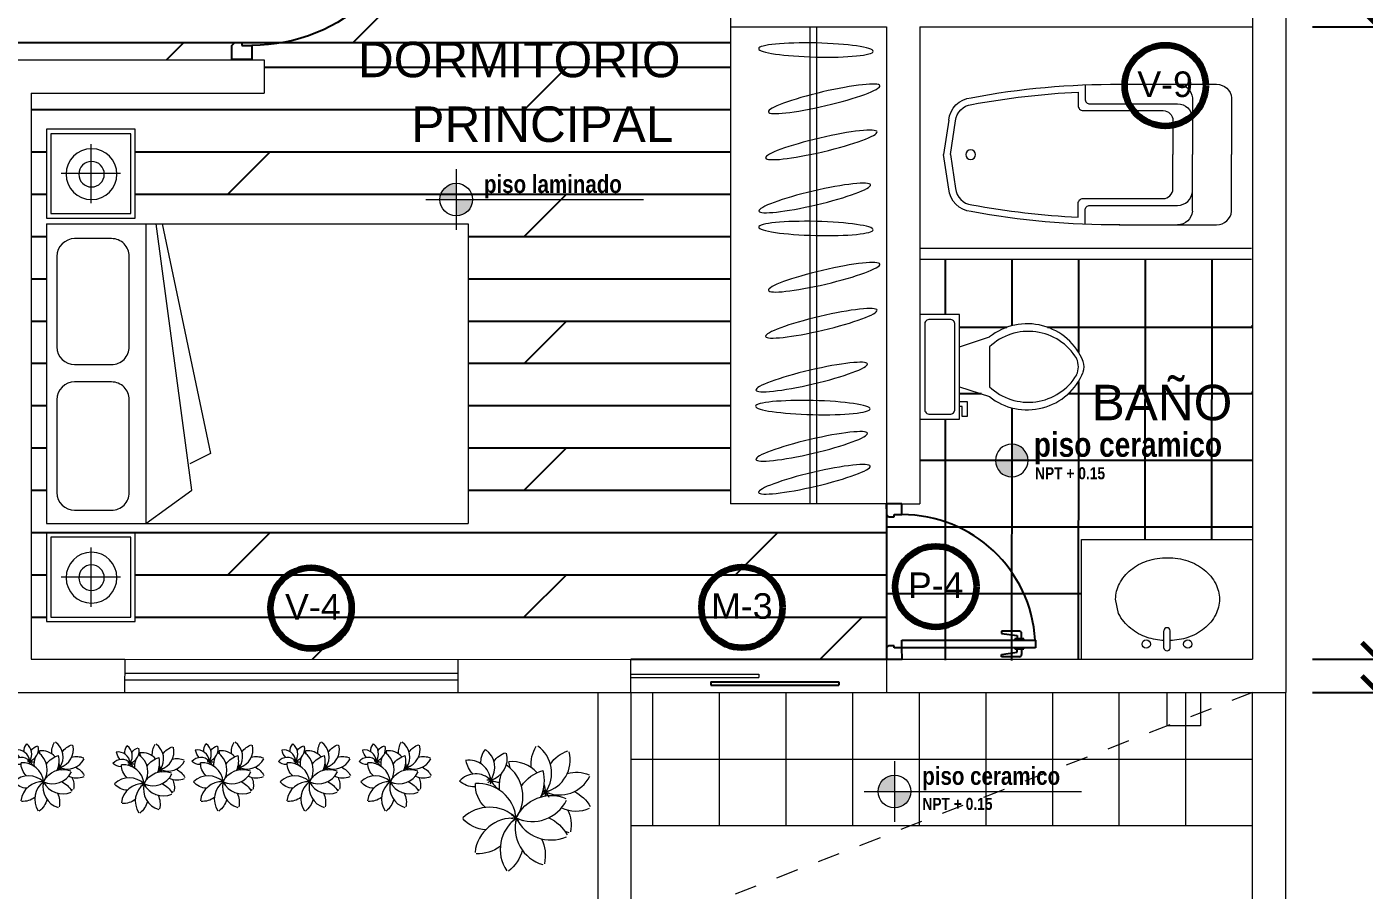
# Model space of a CAD drawing. Header units: millimetres. Extents: x 2204.1 to 2242.3, y 1175.1 to 1221.8.
# Drawn here: x 2229.17 to 2235.2, y 1205.75 to 1209.64 of the extents above; entities that cross this region are included whole.
import ezdxf
from ezdxf.enums import TextEntityAlignment as Align

# ---------------------------------------------------------------- set-up
doc = ezdxf.new("R2010")
doc.units = ezdxf.units.MM
doc.linetypes.add('HIDDEN2', pattern=[0.1875, 0.125, -0.0625])
for name, color, linetype, lineweight in [('01', 1, 'Continuous', 5), ('CLOSETS', 253, 'Continuous', 18), ('DETALLE SANITARIOS', 128, 'Continuous', 13), ('DISTANCIA', 7, 'Continuous', 0), ('mobiliario', 2, 'Continuous', 18), ('MURO ALTO', 6, 'Continuous', 18), ('MURO BAJO', 3, 'Continuous', 18), ('puertas', 2, 'Continuous', 13), ('SANITARIOS', 122, 'Continuous', 18), ('TEXTO', 4, 'Continuous', 5), ('TEXTO DESAGUE', 231, 'Continuous', 20), ('VIDRIOS', 124, 'Continuous', 18)]:
    doc.layers.add(name, color=color, linetype=linetype, lineweight=lineweight)
for name, color, linetype in [('DETALLES PUERTAS', 8, 'Continuous'), ('muros', 1, 'Continuous'), ('Textura LINEAS', 253, 'HIDDEN2')]:
    doc.layers.add(name, color=color, linetype=linetype)
doc.styles.add('ROMAND', font='arial.ttf')
doc.styles.get("Standard").update_dxf_attribs({"font": 'arial.ttf'})
doc.styles.add('technicbold', font='techb___.ttf', dxfattribs={"height": 0.17})
doc.dimstyles.new('ARVIM', dxfattribs={"dimscale": 0.12, "dimtxt": 1, "dimasz": 1.25, "dimexe": 0.8, "dimexo": 1, "dimtad": 2, "dimtih": 1, "dimtoh": 1, "dimzin": 4, "dimdsep": 46, "dimtxsty": 'ROMAND', "dimblk": 'ARCHTICK', "dimcen": 0, "dimdle": 1, "dimclrd": 1, "dimclre": 1, "dimclrt": 251, "dimadec": 0, "dimazin": 0, "dimtfac": 1, "dimtix": 1, "dimtmove": 0, "dimatfit": 3, "dimldrblk": 'ARCHTICK', "dimfxl": 1, "dimarcsym": 0})

# ---------------------------------------------------------------- blocks, each defined once
blk = doc.blocks.new('_ARCHTICK')
at = {"color": 0, "linetype": 'ByBlock', "const_width": 0.15}
blk.add_lwpolyline([(-0.5, -0.5), (0.5, 0.5)], dxfattribs=at)
blk = doc.blocks.new('*D68')
at = {"layer": 'DEFPOINTS', "color": 0, "transparency": 16777216}
for p in [(2234.8441, 1215.8878), (2234.6943, 1202.8192), (2234.8441, 1202.8192)]:
    blk.add_point(p, dxfattribs=at)
at = {"layer": 'muros', "color": 1, "lineweight": -2, "transparency": 16777216}
for p, q in [((2234.6943, 1215.8758), (2234.6943, 1215.9838)), ((2234.8441, 1215.8758), (2234.8441, 1215.9838)), ((2234.6943, 1215.8878), (2234.5443, 1215.8878)), ((2234.6943, 1215.8878), (2234.8441, 1215.8878)), ((2234.8441, 1215.8878), (2234.9941, 1215.8878))]:
    blk.add_line(p, q, dxfattribs=at)
at = {"layer": 'muros', "color": 1, "lineweight": -2, "transparency": 16777216, "xscale": 0.15, "yscale": 0.15, "zscale": 0.15}
blk.add_blockref('_ARCHTICK', (2234.6943, 1215.8878), dxfattribs=at)
at = {"layer": 'muros', "color": 1, "lineweight": -2, "transparency": 16777216, "xscale": 0.15, "yscale": 0.15, "zscale": 0.15, "rotation": 180}
blk.add_blockref('_ARCHTICK', (2234.8441, 1215.8878), dxfattribs=at)
at = {"layer": 'muros', "color": 251, "lineweight": 200, "transparency": 16777216, "insert": (2234.7692, 1216.0241), "char_height": 0.12, "attachment_point": 5, "style": 'ROMAND'}
blk.add_mtext('.15', dxfattribs=at)
blk = doc.blocks.new('Nivel')
at = {"layer": '01', "ltscale": 0.8}
h = blk.add_hatch(color=256, dxfattribs=at)
h.paths.add_polyline_path([(0, 0), (0, 0.14, 0.414214), (-0.14, 0)])
h.paths.add_polyline_path([(0, 0), (0, -0.14, 0.414214), (0.14, 0)])
for p, q in [((0, 0.26), (0, -0.26)), ((-0.26, 0), (1.606, 0)), ((0, 0), (0, 0)), ((0, 0), (0, 0))]:
    blk.add_line(p, q, dxfattribs=at)
blk.add_circle((0, 0), 0.14, dxfattribs=at)
blk = doc.blocks.new('Arb-ch-p')
for points in [[(0.1093, 0.201, -0.183994), (0.1252, 0.2694, 0.04513)], [(0.149, 0.1343, 0.438597), (0.1252, 0.2694)], [(0.149, 0.1343, 0.434864), (0.2185, 0.2563)], [(0.165, 0.2162, -0.167274), (0.2177, 0.2531, 0.04513)], [(-0.0693, 0.1251, -0.21109), (-0.0349, 0.2326)], [(0, 0, 0.403598), (-0.0327, 0.2329, -0.04513)], [(0, 0, 0.403598), (0.1247, 0.1994, -0.04513)], [(0.0273, 0.1404, -0.226321), (0.1247, 0.1994)], [(0.149, 0.1343, 0.403598), (0.2796, 0.1766, -0.04513)], [(0.2139, 0.1868, -0.226321), (0.2796, 0.1766)], [(-0.1335, 0.0513, -0.167274), (-0.1801, 0.1512, 0.04513)], [(0, 0, 0.403598), (-0.1747, 0.1574, -0.04513)], [(0.149, 0.1343, 0.146284), (0.1131, 0.0905, -0.04513)], [(0.149, 0.1343, -0.043359), (0.1319, 0.1346, 0.04513)], [(0.149, 0.1343, -0.043359), (0.1357, 0.1235, 0.04513)], [(0.149, 0.1343, -0.043359), (0.1361, 0.1455, 0.04513)], [(0.149, 0.1343, 0.100856), (0.146, 0.0949, -0.04513)], [(0.149, 0.1343, -0.043359), (0.1458, 0.1175, 0.04513)], [(0.149, 0.1343, -0.043359), (0.1464, 0.1512, 0.04513)], [(0.149, 0.1343, -0.043359), (0.1579, 0.1489, 0.04513)], [(0.149, 0.1343, -0.043359), (0.1652, 0.1398, 0.04513)], [(0.149, 0.1343, 0.403598), (0.2763, 0.0828, -0.04513)], [(0.149, 0.1343, -0.043359), (0.1573, 0.1193, 0.04513)], [(0.149, 0.1343, -0.043359), (0.165, 0.1281, 0.04513)], [(0.2325, 0.1328, -0.167274), (0.278, 0.0873, 0.04513)], [(0, 0, 0.414018), (0.2246, 0.0765)], [(0.1111, 0.09, -0.110777), (0.1853, 0.0918, 0.04513)], [(0.2106, -0.0622, 0.233737), (0.2403, 0.0683)], [(0.2154, 0.0587, -0.01296), (0.2403, 0.0683)], [(-0.1352, -0.0465, -0.167274), (-0.2352, 0, 0.04513)], [(0, 0, 0.403598), (-0.235, 0.0083, -0.04513)], [(0, 0, 0.403598), (-0.1853, -0.1447, -0.04513)], [(0, 0, -0.043359), (-0.0293, 0.0005, 0.04513)], [(0, 0, -0.043359), (-0.0228, -0.0185, 0.04513)], [(0, 0, -0.043359), (-0.0221, 0.0192, 0.04513)], [(0, 0, 0.403598), (0.1103, -0.2077, -0.04513)], [(0, 0, -0.043359), (-0.0056, -0.0288, 0.04513)], [(0, 0, -0.043359), (-0.0046, 0.029, 0.04513)], [(0, 0, -0.043359), (0.0151, 0.0251, 0.04513)], [(0, 0, -0.043359), (0.0277, 0.0095, 0.04513)], [(0, 0, -0.043359), (0.0274, -0.0105, 0.04513)], [(0, 0, 0.403598), (-0.049, -0.23, -0.04513)], [(0, 0, -0.403598), (0.1176, -0.2036, 0.04513)], [(0.1323, -0.1118, 0.403598), (0.3273, -0.0485, -0.04513)], [(0.143, -0.0025, -0.172591), (0.2249, -0.087)], [(0.2292, -0.0334, -0.167274), (0.325, -0.0417, 0.04513)], [(-0.0723, -0.1123, -0.001273), (-0.0728, -0.1118, 0.04513)], [(-0.0703, -0.1025, 0.005323), (-0.0727, -0.1046, -0.04513)], [(0.1079, -0.0938, 0.163977), (0.2249, -0.087)], [(0.1323, -0.1118, -0.043359), (0.1124, -0.1279, 0.04513)], [(0.1323, -0.1118, -0.043359), (0.113, -0.095, 0.04513)], [(0.1323, -0.1118, 0.042709), (0.1133, -0.0953, -0.04513)], [(0.1323, -0.1118, 0.030163), (0.1145, -0.111, -0.04513)], [(0.1323, -0.1118, -0.029621), (0.1148, -0.112, 0.04513)], [(0.1323, -0.1118, 0.030874), (0.1178, -0.1229, -0.04513)], [(0.1323, -0.1118, 0.403598), (0.2285, -0.2929, -0.04513)], [(0.1323, -0.1118, -0.043359), (0.1274, -0.1369, 0.04513)], [(0.1323, -0.1118, -0.022933), (0.1296, -0.0985, 0.04513)], [(0.1323, -0.1118, 0.022349), (0.1308, -0.0987, -0.04513)], [(0.1323, -0.1118, -0.023455), (0.1389, -0.0997, 0.04513)], [(0.1323, -0.1118, 0.024355), (0.1401, -0.0998, -0.04513)], [(0.1323, -0.1118, 0.05643), (0.1634, -0.1002, -0.04513)], [(0.1323, -0.1118, -0.043359), (0.1565, -0.1035, 0.04513)], [(0.1323, -0.1118, -0.043359), (0.1561, -0.121, 0.04513)], [(0.1323, -0.1118, -0.043359), (0.1447, -0.1342, 0.04513)], [(0.1323, -0.1118, 0.403598), (0.3224, -0.1887, -0.04513)], [(0.257, -0.114, -0.167274), (0.325, -0.182, 0.04513)], [(-0.0737, -0.1226, -0.167274), (-0.1801, -0.1512, 0.04513)], [(0.0223, -0.1412, -0.167274), (-0.0408, -0.2316, 0.04513)], [(0.0241, -0.1438, 0.007513), (0.0207, -0.1466, -0.04513)], [(-0.0253, -0.2188, 0.033271), (-0.0294, -0.238, -0.04513)], [(0.068, -0.2187, -0.167274), (-0.0248, -0.2437, 0.04513)], [(0.0738, -0.1907, 0.217553), (0.0896, -0.3124, -0.04513)], [(0.2264, -0.1937, -0.167274), (0.2348, -0.2894, 0.04513)], [(0.1518, -0.235, -0.167274), (0.0967, -0.3138, 0.04513)]]:
    blk.add_lwpolyline(points, format="xyb")
blk = doc.blocks.new('*D175')
at = {"layer": 'DEFPOINTS', "color": 0, "transparency": 16777216}
for p in [(2234.8441, 1209.7878), (2234.8441, 1209.6378), (2235.2618, 1209.6378)]:
    blk.add_point(p, dxfattribs=at)
at = {"layer": 'muros', "color": 1, "lineweight": -2, "transparency": 16777216}
for p, q in [((2235.2618, 1209.7878), (2235.2618, 1209.9378)), ((2234.9641, 1209.7878), (2235.3578, 1209.7878)), ((2235.2618, 1209.7878), (2235.2618, 1209.6378)), ((2234.9641, 1209.6378), (2235.3578, 1209.6378)), ((2235.2618, 1209.6378), (2235.2618, 1209.4878))]:
    blk.add_line(p, q, dxfattribs=at)
at = {"layer": 'muros', "color": 1, "lineweight": -2, "transparency": 16777216, "xscale": 0.15, "yscale": 0.15, "zscale": 0.15}
for p, rotation in [((2235.2618, 1209.7878), 270), ((2235.2618, 1209.6378), 90)]:
    blk.add_blockref('_ARCHTICK', p, dxfattribs=dict(at, rotation=rotation))
at = {"layer": 'muros', "color": 251, "lineweight": 200, "transparency": 16777216, "insert": (2235.4423, 1209.7128), "char_height": 0.12, "attachment_point": 5, "style": 'ROMAND'}
blk.add_mtext('.15', dxfattribs=at)
blk = doc.blocks.new('*D176')
at = {"layer": 'DEFPOINTS', "color": 0, "transparency": 16777216}
for p in [(2234.8441, 1209.6378), (2234.8736, 1206.6379), (2235.2618, 1206.6379)]:
    blk.add_point(p, dxfattribs=at)
at = {"layer": 'muros', "color": 1, "lineweight": -2, "transparency": 16777216}
for p, q in [((2235.2618, 1209.7578), (2235.2618, 1206.5179)), ((2234.9641, 1209.6378), (2235.3578, 1209.6378)), ((2234.9936, 1206.6379), (2235.3578, 1206.6379))]:
    blk.add_line(p, q, dxfattribs=at)
at = {"layer": 'muros', "color": 1, "lineweight": -2, "transparency": 16777216, "xscale": 0.15, "yscale": 0.15, "zscale": 0.15}
for p, rotation in [((2235.2618, 1209.6378), 90), ((2235.2618, 1206.6379), 270)]:
    blk.add_blockref('_ARCHTICK', p, dxfattribs=dict(at, rotation=rotation))
at = {"layer": 'muros', "color": 251, "lineweight": 200, "transparency": 16777216, "insert": (2235.4924, 1208.1379), "char_height": 0.12, "attachment_point": 5, "style": 'ROMAND'}
blk.add_mtext('3.00', dxfattribs=at)
blk = doc.blocks.new('*D177')
at = {"layer": 'DEFPOINTS', "color": 0, "transparency": 16777216}
for p in [(2234.8441, 1206.7884), (2234.8441, 1206.6379), (2235.2618, 1206.6379)]:
    blk.add_point(p, dxfattribs=at)
at = {"layer": 'muros', "color": 1, "lineweight": -2, "transparency": 16777216}
for p, q in [((2235.2618, 1206.7884), (2235.2618, 1206.9384)), ((2234.9641, 1206.7884), (2235.3578, 1206.7884)), ((2235.2618, 1206.7884), (2235.2618, 1206.6379)), ((2234.9641, 1206.6379), (2235.3578, 1206.6379)), ((2235.2618, 1206.6379), (2235.2618, 1206.4879))]:
    blk.add_line(p, q, dxfattribs=at)
at = {"layer": 'muros', "color": 1, "lineweight": -2, "transparency": 16777216, "xscale": 0.15, "yscale": 0.15, "zscale": 0.15}
for p, rotation in [((2235.2618, 1206.7884), 270), ((2235.2618, 1206.6379), 90)]:
    blk.add_blockref('_ARCHTICK', p, dxfattribs=dict(at, rotation=rotation))
at = {"layer": 'muros', "color": 251, "lineweight": 200, "transparency": 16777216, "insert": (2235.4423, 1206.7132), "char_height": 0.12, "attachment_point": 5, "style": 'ROMAND'}
blk.add_mtext('.15', dxfattribs=at)
blk = doc.blocks.new('*D178')
at = {"layer": 'DEFPOINTS', "color": 0, "transparency": 16777216}
for p in [(2234.8441, 1206.6379), (2234.8441, 1202.5857), (2235.2618, 1202.5857)]:
    blk.add_point(p, dxfattribs=at)
at = {"layer": 'muros', "color": 1, "lineweight": -2, "transparency": 16777216}
for p, q in [((2235.2618, 1206.7579), (2235.2618, 1202.4657)), ((2234.9641, 1206.6379), (2235.3578, 1206.6379)), ((2234.9641, 1202.5857), (2235.3578, 1202.5857))]:
    blk.add_line(p, q, dxfattribs=at)
at = {"layer": 'muros', "color": 1, "lineweight": -2, "transparency": 16777216, "xscale": 0.15, "yscale": 0.15, "zscale": 0.15}
for p, rotation in [((2235.2618, 1206.6379), 90), ((2235.2618, 1202.5857), 270)]:
    blk.add_blockref('_ARCHTICK', p, dxfattribs=dict(at, rotation=rotation))
at = {"layer": 'muros', "color": 251, "lineweight": 200, "transparency": 16777216, "insert": (2235.4955, 1204.6118), "char_height": 0.12, "attachment_point": 5, "style": 'ROMAND'}
blk.add_mtext('4.05', dxfattribs=at)
blk = doc.blocks.new('c')
for p, q in [((521.983, 301.5746), (521.983, 299.6746)), ((523.333, 301.5746), (521.983, 301.5746)), ((523.333, 301.5746), (523.333, 299.6746)), ((522.5405, 301.5273), (522.1222, 301.5273)), ((523.1861, 301.5273), (522.7788, 301.5273)), ((522.0422, 301.4473), (522.0422, 301.2811)), ((522.6205, 301.2811), (522.6205, 301.4473)), ((522.6988, 301.4473), (522.6988, 301.2811)), ((523.2661, 301.2811), (523.2661, 301.4473)), ((522.1222, 301.2011), (522.5405, 301.2011)), ((522.7788, 301.2011), (523.1861, 301.2011)), ((523.333, 301.1269), (521.983, 301.1269)), ((521.983, 301.1269), (522.1334, 300.9193)), ((522.1334, 300.9193), (523.333, 301.0802)), ((523.333, 301.0535), (522.2988, 300.8353)), ((522.2988, 300.8353), (522.2519, 300.9292)), ((523.333, 299.6746), (521.983, 299.6746))]:
    blk.add_line(p, q)
for centre, start, end in [((522.1222, 301.4473), 90, 180), ((522.5405, 301.4473), 360, 90), ((522.7788, 301.4473), 90, 180), ((523.1861, 301.4473), 360, 90), ((522.1222, 301.2811), 180, 270), ((522.5405, 301.2811), 270, 360), ((522.7788, 301.2811), 180, 270), ((523.1861, 301.2811), 270, 360)]:
    blk.add_arc(centre, 0.08, start, end)
blk = doc.blocks.new('MM')
for p, q in [((-75.8009, 644.6385), (-75.8009, 644.905)), ((-75.9342, 644.7717), (-75.6677, 644.7717))]:
    blk.add_line(p, q)
for points in [[(-75.601, 644.9717), (-75.601, 644.5718), (-76.0008, 644.5718), (-76.0008, 644.9717)], [(-75.6209, 644.9517), (-75.6209, 644.5917), (-75.9809, 644.5917), (-75.9809, 644.9517)]]:
    blk.add_lwpolyline(points, close=True)
for radius in [0.1146, 0.0575]:
    blk.add_circle((-75.7984, 644.7682), radius)
blk = doc.blocks.new('A$C7F1D235B')
at = {"layer": 'mobiliario'}
for p in [(76.0008, -643.0717), (77.8188, -643.0717)]:
    blk.add_blockref('MM', p, dxfattribs=at)
at = {"layer": 'mobiliario', "xscale": -1}
blk.add_blockref('c', (523.7588, -299.6746), dxfattribs=at)
blk = doc.blocks.new('T-3-p')
at = {"layer": 'DETALLE SANITARIOS', "color": 52}
for p, q in [((-0.2, 0.29), (-0.2, 0.1)), ((-1.4463, 0.1761), (-1.4735, 0)), ((-1.4463, -0.1761), (-1.4735, 0)), ((-0.2, -0.29), (-0.2, -0.1))]:
    blk.add_line(p, q, dxfattribs=at)
for points in [[(-0.5714, 0.3598, 0.048596), (-1.3326, 0.2913, 0.850864)], [(-0.7494, 0.3569), (-0.7494, 0.2848, 0.414214), (-0.7244, 0.2598), (-0.2759, 0.2598, -0.392422), (-0.2, 0.19), (-0.2, 0)], [(-0.574, 0.3598), (-0.0759, 0.3598, -0.392422), (0, 0.29), (0, 0)], [(-1.4381, 0), (-1.4114, 0.1731, -0.361879), (-1.3292, 0.2565, -0.033785), (-0.7844, 0.3201), (-0.7844, 0.25, 0.414214), (-0.7594, 0.225), (-0.35, 0.225, -0.414214), (-0.3, 0.175), (-0.3, 0)], [(-1.4381, 0), (-1.4114, -0.1731, 0.361879), (-1.3292, -0.2565, 0.033785), (-0.7844, -0.3201), (-0.7844, -0.25, -0.414214), (-0.7594, -0.225), (-0.35, -0.225, 0.414214), (-0.3, -0.175), (-0.3, 0)], [(-0.7494, -0.3569), (-0.7494, -0.2848, -0.414214), (-0.7244, -0.2598), (-0.2759, -0.2598, 0.392422), (-0.2, -0.19), (-0.2, 0)], [(-0.574, -0.3598), (-0.0759, -0.3598, 0.392422), (0, -0.29), (0, 0)]]:
    blk.add_lwpolyline(points, format="xyb", dxfattribs=at)
blk.add_circle((-1.3344, 0), 0.025, dxfattribs=at)
for centre, radius, start, end in [((-0.2756, 0.284), 0.0758, 4.50141, 90.20598), ((-1.3203, 0.1654), 0.1265, 95.60501, 175.18144), ((-1.3203, -0.1654), 0.1265, 184.81856, 264.39499), ((-0.6002, 3.5816), 3.9416, 259.29109, 270.41961), ((-0.2756, -0.284), 0.0758, 269.79402, 355.49859)]:
    blk.add_arc(centre, radius, start, end, dxfattribs=at)
blk = doc.blocks.new('p7')
at = {"layer": 'DETALLES PUERTAS', "color": 0, "linetype": 'ByBlock'}
for p, q in [((0.6139, 0.035), (0.6139, 0.635)), ((0.6139, 0.635), (0.6489, 0.635)), ((0.6489, 0.635), (0.6489, 0.035)), ((0.6089, 0.5732), (0.5839, 0.5732)), ((0.6089, 0.5832), (0.6089, 0.5432)), ((0.6139, 0.5832), (0.6089, 0.5832)), ((0.6539, 0.5832), (0.6489, 0.5832)), ((0.6539, 0.5432), (0.6539, 0.5832)), ((0.6539, 0.5732), (0.6789, 0.5732)), ((0.5739, 0.5632), (0.5739, 0.4832)), ((0.5839, 0.4832), (0.5939, 0.5532)), ((0.5939, 0.5532), (0.6089, 0.5532)), ((0.6089, 0.5432), (0.6139, 0.5432)), ((0.6489, 0.5432), (0.6539, 0.5432)), ((0.6689, 0.5532), (0.6539, 0.5532)), ((0.6789, 0.4832), (0.6689, 0.5532)), ((0.6889, 0.5632), (0.6889, 0.4832)), ((0.5739, 0.4832), (0.5839, 0.4832)), ((0.6889, 0.4832), (0.6789, 0.4832)), ((0.0489, 0.035), (0, 0.035)), ((0, 0.035), (0, -0.035)), ((0.0489, 0), (0.0489, 0.035)), ((0.0589, 0), (0.0489, 0)), ((0.0589, -0.025), (0.0589, 0)), ((0.6489, 0.035), (0.6139, 0.035)), ((0.6389, 0), (0.6389, -0.025)), ((0.6489, 0), (0.6389, 0)), ((0.6489, 0.035), (0.6489, 0)), ((0.7, 0.035), (0.6489, 0.035)), ((0.7, -0.035), (0.7, 0.035)), ((0, -0.035), (0.0489, -0.035)), ((0.0489, -0.035), (0.0589, -0.025)), ((0.6389, -0.025), (0.6489, -0.035)), ((0.6489, -0.035), (0.7, -0.035))]:
    blk.add_line(p, q, dxfattribs=at)
for centre, radius, start, end in [((0.6489, 0.035), 0.6, 93.3442, 180), ((0.5839, 0.5632), 0.01, 90, 180), ((0.6789, 0.5632), 0.01, 0, 90)]:
    blk.add_arc(centre, radius, start, end, dxfattribs=at)
blk = doc.blocks.new('WES')
at = {"layer": 'DETALLE SANITARIOS', "color": 2}
for p, q in [((-2.2835, -74.7943), (-2.2835, -74.7046)), ((-2.7203, -74.8503), (-2.6755, -74.8503)), ((-2.7203, -74.8727), (-2.7203, -74.8503)), ((-2.6755, -74.8503), (-2.6755, -74.8391)), ((-2.6531, -74.8391), (-2.6531, -74.8727)), ((-2.5859, -74.8391), (-2.6307, -74.9735)), ((-2.4067, -74.8391), (-2.3619, -74.9735)), ((-2.6531, -74.8727), (-2.7203, -74.8727)), ((-2.4067, -74.9735), (-2.5859, -74.9735))]:
    blk.add_line(p, q, dxfattribs=at)
blk.add_lwpolyline([(-2.2611, -74.8391), (-2.2611, -74.6598), (-2.7315, -74.6598), (-2.7315, -74.8391)], close=True, dxfattribs=at)
for points in [[(-2.7091, -74.7046), (-2.7091, -74.7943)], [(-2.3059, -74.6822), (-2.6867, -74.6822)], [(-2.6867, -74.8167), (-2.3059, -74.8167)]]:
    blk.add_lwpolyline(points, dxfattribs=at)
for centre, radius, start, end in [((-2.6895, -74.7018), 0.0198, 81.8699, 188.1301), ((-2.3031, -74.7018), 0.0198, 351.8699, 98.1301), ((-2.6895, -74.7971), 0.0198, 171.8699, 278.1301), ((-2.3031, -74.7971), 0.0198, 261.8699, 8.1301), ((-2.4175, -75.1433), 0.2726, 141.46911, 247.97143), ((-2.4022, -75.1486), 0.2538, 136.36773, 238.94682), ((-2.5751, -75.1433), 0.2726, 292.02843, 38.53071), ((-2.5904, -75.1486), 0.2538, 301.05301, 43.63209), ((-2.4963, -75.2843), 0.0896, 245.73182, 294.26817), ((-2.4963, -75.3095), 0.0896, 254.86053, 285.13947)]:
    blk.add_arc(centre, radius, start, end, dxfattribs=at)

msp = doc.modelspace()

# ---------------------------------------------------------------- linework, layer by layer
at = {"layer": 'CLOSETS', "color": 251}
for p, q in [((2232.3441, 1209.6378), (2232.3441, 1207.4886)), ((2232.7021, 1207.4886), (2232.7021, 1209.6378)), ((2232.7321, 1207.4886), (2232.7321, 1209.6378)), ((2233.0451, 1207.4886), (2232.3441, 1207.4886))]:
    msp.add_line(p, q, dxfattribs=at)
at = {"layer": 'CLOSETS'}
for p, q in [((2231.8953, 1206.6384), (2233.0456, 1206.6379)), ((2231.9941, 1206.0384), (2231.9941, 1206.6384)), ((2232.2941, 1206.0384), (2232.2941, 1206.6384)), ((2232.5941, 1206.0384), (2232.5941, 1206.6384)), ((2232.8941, 1206.0384), (2232.8941, 1206.6384)), ((2233.1941, 1206.0384), (2233.1941, 1206.6384)), ((2233.4941, 1206.0384), (2233.4941, 1206.6384)), ((2233.7941, 1206.0384), (2233.7941, 1206.6384)), ((2234.0941, 1206.0384), (2234.0941, 1206.6384)), ((2234.3941, 1206.0384), (2234.3941, 1206.6384)), ((2231.8952, 1206.3384), (2234.6952, 1206.3384)), ((2231.8952, 1206.0384), (2234.6952, 1206.0384))]:
    msp.add_line(p, q, dxfattribs=at)
at = {"layer": 'CLOSETS', "extrusion": (0, 0, -1)}
for centre in [(2232.7282, 1209.5329), (2232.7282, 1208.729), (2232.7146, 1207.922)]:
    msp.add_ellipse(centre, major_axis=(-0.2579, 0.006), ratio=0.122679, start_param=3.141593, end_param=9.424778, dxfattribs=at)
for centre in [(2232.765, 1209.3131), (2232.7525, 1209.1055), (2232.7225, 1208.8664), (2232.765, 1208.5092), (2232.7525, 1208.3016), (2232.7089, 1208.0595), (2232.7089, 1207.7472), (2232.7213, 1207.5989)]:
    msp.add_ellipse(centre, major_axis=(0.2511, 0.059), ratio=0.122679, dxfattribs=at)
at = {"layer": 'mobiliario'}
for p, q in [((2233.1956, 1208.6402), (2234.6894, 1208.6402)), ((2233.1956, 1208.5902), (2234.6894, 1208.5902))]:
    msp.add_line(p, q, dxfattribs=at)
at = {"layer": 'MURO ALTO'}
for p, q in [((2234.8441, 1214.4885), (2234.8441, 1209.2385)), ((2234.8441, 1214.4885), (2234.8441, 1206.9885)), ((2234.6941, 1214.3385), (2234.6941, 1209.4889)), ((2234.6941, 1214.3385), (2234.6941, 1209.4889)), ((2234.6941, 1214.3378), (2234.6941, 1209.4889)), ((2234.6941, 1211.9885), (2234.6941, 1209.4889)), ((2232.3441, 1210.3889), (2232.3441, 1209.6378)), ((2232.3441, 1209.6378), (2233.0456, 1209.6378)), ((2233.0456, 1209.6378), (2233.0451, 1207.4886)), ((2233.1956, 1209.6378), (2234.6941, 1209.6378)), ((2233.1956, 1209.6378), (2233.1956, 1207.4886)), ((2229.0437, 1209.489), (2230.2433, 1209.489)), ((2229.1937, 1209.489), (2229.1937, 1209.489)), ((2230.2433, 1209.489), (2230.2435, 1209.339)), ((2234.6941, 1209.4889), (2234.6941, 1206.7879)), ((2229.1937, 1209.339), (2229.1937, 1206.7879)), ((2229.1937, 1209.339), (2230.2435, 1209.339)), ((2234.8441, 1209.2385), (2234.8441, 1206.6379)), ((2234.6941, 1209.0738), (2234.6941, 1206.8738)), ((2233.0451, 1207.4886), (2233.1956, 1207.4886)), ((2229.1937, 1206.7879), (2229.6155, 1206.7879)), ((2229.6155, 1206.7879), (2229.6154, 1206.6379)), ((2231.1154, 1206.7868), (2231.8952, 1206.7879)), ((2231.8952, 1206.6379), (2231.8952, 1206.7879)), ((2233.0456, 1206.7879), (2234.6941, 1206.7879)), ((2233.0456, 1206.7879), (2233.0456, 1206.6379)), ((2231.1154, 1206.7868), (2231.1154, 1206.6379)), ((2228.6255, 1206.6379), (2229.6154, 1206.6379)), ((2231.1154, 1206.6379), (2231.8952, 1206.6379)), ((2231.8952, 1206.6384), (2231.8953, 1206.6384)), ((2233.0456, 1206.6379), (2234.6941, 1206.6379)), ((2234.6941, 1206.6379), (2234.8441, 1206.6379)), ((2234.6959, 1205.9885), (2234.6959, 1205.9886))]:
    msp.add_line(p, q, dxfattribs=at)
at = {"layer": 'MURO BAJO'}
for p, q in [((2231.7453, 1206.6379), (2231.7453, 1202.4379)), ((2231.8953, 1206.6379), (2231.8953, 1204.6134)), ((2234.6941, 1204.6134), (2234.6941, 1206.6379)), ((2234.8441, 1202.4379), (2234.8441, 1206.6379))]:
    msp.add_line(p, q, dxfattribs=at)
at = {"layer": 'muros'}
for p, q in [((2232.2553, 1206.6862), (2232.8305, 1206.6862)), ((2232.2553, 1206.6862), (2232.2553, 1206.6717)), ((2232.2553, 1206.6712), (2232.8305, 1206.6712)), ((2232.8305, 1206.6862), (2232.8305, 1206.6717))]:
    msp.add_line(p, q, dxfattribs=at)
at = {"layer": 'muros', "lineweight": 200}
for centre in [(2234.3011, 1209.3726), (2233.268, 1207.1153), (2230.4551, 1207.0185), (2232.3951, 1207.0218)]:
    msp.add_circle(centre, 0.1824, dxfattribs=at)
at = {"layer": 'SANITARIOS'}
for p, q in [((2233.924, 1207.3277), (2234.6941, 1207.3272)), ((2233.9244, 1206.7879), (2233.924, 1207.3272)), ((2234.295, 1206.8379), (2234.295, 1206.9164)), ((2234.323, 1206.8379), (2234.323, 1206.9164))]:
    msp.add_line(p, q, dxfattribs=at)
msp.add_lwpolyline([(2234.295, 1206.8721, -0.063651), (2234.2197, 1206.8866, -0.088923), (2234.146, 1206.9266, -0.104957), (2234.0906, 1206.9942), (2234.0776, 1207.0588, -0.120011), (2234.0945, 1207.1281, -0.104957), (2234.1461, 1207.191, -0.088923), (2234.2197, 1207.231, -0.080167), (2234.3113, 1207.2457, -0.080167), (2234.403, 1207.2309, -0.088923), (2234.4766, 1207.191, -0.104957), (2234.5282, 1207.1281, -0.120011), (2234.545, 1207.0587, -0.120011), (2234.5281, 1206.9894, -0.104957), (2234.4766, 1206.9265, -0.088923), (2234.4029, 1206.8866, -0.071075), (2234.323, 1206.8721, -0.066951)], format="xyb", dxfattribs=at)
for centre in [(2234.2155, 1206.8566), (2234.4025, 1206.8566)]:
    msp.add_circle(centre, 0.0187, dxfattribs=at)
for centre, radius, start, end in [((2234.309, 1206.9164), 0.014, 0.0088, 180.0088), ((2234.309, 1206.841), 0.0144, 192.70208, 347.31553)]:
    msp.add_arc(centre, radius, start, end, dxfattribs=at)
at = {"layer": 'TEXTO DESAGUE', "color": 10, "lineweight": 20}
msp.add_lwpolyline([(2234.3091, 1206.6379), (2234.4591, 1206.6379), (2234.4591, 1206.4879), (2234.3091, 1206.4879), (2234.3091, 1206.6379)], dxfattribs=at)
at = {"layer": 'Textura LINEAS', "linetype": 'ByBlock'}
for p, q in [((2230.6439, 1209.5669), (2230.8344, 1209.7574)), ((2222.9203, 1209.5669), (2232.3456, 1209.5669)), ((2229.804, 1209.489), (2229.8819, 1209.5669)), ((2230.2433, 1209.4549), (2232.3456, 1209.4549)), ((2231.4137, 1209.264), (2231.6042, 1209.4545)), ((2229.1938, 1209.2644), (2232.3456, 1209.2644)), ((2229.1938, 1209.0739), (2229.2628, 1209.0739)), ((2229.6626, 1209.0739), (2232.3456, 1209.0739)), ((2230.0802, 1208.883), (2230.2707, 1209.0735)), ((2229.1938, 1208.8834), (2229.2628, 1208.8834)), ((2229.6626, 1208.8834), (2232.3456, 1208.8834)), ((2231.4137, 1208.6925), (2231.6042, 1208.883)), ((2229.1938, 1208.6929), (2229.2628, 1208.6929)), ((2231.1628, 1208.6929), (2232.3456, 1208.6929)), ((2233.3103, 1208.5902), (2233.3102, 1208.3409)), ((2233.6103, 1208.5902), (2233.6101, 1208.2905)), ((2233.9103, 1208.5902), (2233.9101, 1208.172)), ((2234.2103, 1208.5902), (2234.2097, 1207.3275)), ((2234.5104, 1208.5902), (2234.5096, 1207.3273)), ((2229.1938, 1208.5024), (2229.2628, 1208.5024)), ((2231.1628, 1208.5024), (2232.3456, 1208.5024)), ((2229.1938, 1208.3119), (2229.2628, 1208.3119)), ((2231.1628, 1208.3119), (2232.3456, 1208.3119)), ((2231.4137, 1208.121), (2231.6042, 1208.3115)), ((2233.5873, 1208.2834), (2233.3751, 1208.2835)), ((2234.6976, 1208.2833), (2233.7715, 1208.2834)), ((2234.6941, 1208.2892), (2234.6886, 1208.2892)), ((2229.1938, 1208.1214), (2229.2628, 1208.1214)), ((2231.1628, 1208.1214), (2232.3456, 1208.1214)), ((2233.91, 1208.0393), (2233.9094, 1206.7879)), ((2233.473, 1207.9834), (2233.3751, 1207.9835)), ((2234.6976, 1207.9833), (2233.8633, 1207.9834)), ((2234.694, 1207.9892), (2234.6889, 1207.9892)), ((2229.1938, 1207.9309), (2229.2628, 1207.9309)), ((2231.1628, 1207.9309), (2232.3456, 1207.9309)), ((2233.61, 1207.9209), (2233.6094, 1206.7832)), ((2233.3099, 1207.8705), (2233.3094, 1206.7834)), ((2229.1938, 1207.7404), (2229.2628, 1207.7404)), ((2231.1628, 1207.7404), (2232.3456, 1207.7404)), ((2231.4137, 1207.5495), (2231.6042, 1207.74)), ((2234.6942, 1207.6833), (2233.1957, 1207.6835)), ((2229.1938, 1207.5499), (2229.2628, 1207.5499)), ((2231.1628, 1207.5499), (2232.3456, 1207.5499)), ((2233.0451, 1207.4886), (2233.0456, 1206.7879)), ((2229.1938, 1207.3594), (2233.0451, 1207.3594)), ((2230.0802, 1207.169), (2230.2707, 1207.3595)), ((2232.3662, 1207.169), (2232.5567, 1207.3595)), ((2234.6941, 1207.3833), (2233.045, 1207.3835)), ((2229.1938, 1207.1689), (2229.2628, 1207.1689)), ((2229.6626, 1207.1689), (2233.0451, 1207.1689)), ((2231.4137, 1206.9785), (2231.6042, 1207.169)), ((2233.9242, 1207.0834), (2233.0454, 1207.0835)), ((2229.1938, 1206.9784), (2229.2628, 1206.9784)), ((2229.6626, 1206.9784), (2233.0451, 1206.9784)), ((2230.4612, 1206.788), (2230.6517, 1206.9785)), ((2232.7472, 1206.788), (2232.9377, 1206.9785)), ((2231.8952, 1206.7879), (2233.0456, 1206.7879))]:
    msp.add_line(p, q, dxfattribs=at)
at = {"layer": 'VIDRIOS'}
for p, q in [((2229.6155, 1206.7879), (2231.1154, 1206.7868)), ((2231.1154, 1206.7243), (2229.6155, 1206.7243)), ((2231.1154, 1206.6943), (2229.6155, 1206.6943)), ((2231.8952, 1206.7208), (2232.4704, 1206.7208)), ((2231.8952, 1206.7058), (2232.4704, 1206.7058)), ((2232.4704, 1206.7208), (2232.4704, 1206.7058)), ((2229.6154, 1206.6379), (2231.1154, 1206.6379))]:
    msp.add_line(p, q, dxfattribs=at)
at = {"layer": 'VIDRIOS', "linetype": 'HIDDEN2', "ltscale": 0.7}
msp.add_line((2234.6941, 1206.6379), (2223.9203, 1202.4379), dxfattribs=at)

# ---------------------------------------------------------------- block references
at = {"layer": '01', "xscale": 0.5247559576633212, "yscale": 0.5247559576633212, "zscale": 0.8073168571284746}
for p in [(2231.1083, 1208.8589), (2233.0818, 1206.1924)]:
    msp.add_blockref('Nivel', p, dxfattribs=at)
at = {"layer": '01', "xscale": -0.5247559576633212, "yscale": 0.5247559576633212, "zscale": 0.8073168571284746, "rotation": 180}
msp.add_blockref('Nivel', (2233.6098, 1207.6835), dxfattribs=at)
at = {"layer": 'CLOSETS', "color": 251}
for p, xscale, yscale, zscale, rotation in [((2229.2503, 1206.2358), 0.5653969477402442, 0.5653969477402442, 0.5653969477402442, 81.73414390060292), ((2229.703, 1206.2267), 0.5653969477402442, 0.5653969477402442, 0.5653969477402442, 81.73414390060292), ((2230.059, 1206.2358), 0.5653969477402442, 0.5653969477402442, 0.5653969477402442, 81.73414390060292), ((2230.4483, 1206.2358), 0.5653969477402442, 0.5653969477402442, 0.5653969477402442, 81.73414390060292), ((2230.8117, 1206.2358), 0.5653969477402442, 0.5653969477402442, 0.5653969477402442, 81.73414390060292), ((2231.3786, 1206.0722), 1.025466432182478, 1.025466432182478, 1.025466432182478, 81.73414389889676)]:
    msp.add_blockref('Arb-ch-p', p, dxfattribs=dict(at, xscale=xscale, yscale=yscale, zscale=zscale, rotation=rotation))
at = {"layer": 'DISTANCIA', "lineweight": 0, "xscale": -1, "rotation": 90.00000000000118}
msp.add_blockref('A$C7F1D235B', (2231.1628, 1209.1758), dxfattribs=at)
at = {"layer": 'mobiliario', "xscale": -0.8801353164017198, "yscale": 0.8801353164017198, "zscale": 0.8801353166632205, "rotation": 180}
msp.add_blockref('T-3-p', (2234.5993, 1209.0617), dxfattribs=at)
at = {"layer": 'puertas', "xscale": -1.282883953747444, "yscale": 1.282883953747444, "zscale": 1.282883953747444, "rotation": 269.9990485228873}
msp.add_blockref('p7', (2230.1433, 1209.4909), dxfattribs=at)
at = {"layer": 'puertas', "extrusion": (0, 0, -1), "xscale": -1.001037969334366, "yscale": 1.001037969334366, "zscale": -1.001037969334366, "rotation": 89.95998859765561}
msp.add_blockref('p7', (-2233.0801, 1207.4887), dxfattribs=at)
at = {"layer": 'SANITARIOS', "rotation": 90.00000000000402}
msp.add_blockref('WES', (2158.5361, 1210.602), dxfattribs=at)

# ---------------------------------------------------------------- texts
for s, p in [('DORMITORIO ', (2231.4229, 1209.4103)), ('PRINCIPAL', (2231.4964, 1209.1188)), ('BAÑO', (2234.2862, 1207.8647))]:
    msp.add_text(s, height=0.16).set_placement(p, align=Align.CENTER)
at = {"layer": 'muros', "lineweight": 200}
for s, p in [('V-9', (2234.3005, 1209.3212)), ('V-4', (2230.4628, 1206.9671))]:
    msp.add_text(s, height=0.11516, dxfattribs=at).set_placement(p, align=Align.CENTER)
for s, p in [('P-4', (2233.2674, 1207.0639)), ('M-3', (2232.3945, 1206.9704))]:
    msp.add_text(s, height=0.11516, rotation=0, dxfattribs=at).set_placement(p, align=Align.CENTER)
at = {"layer": 'TEXTO', "color": 3, "style": 'technicbold'}
for s, height, p in [('piso laminado ', 0.080593, (2231.2333, 1208.8887)), ('piso ceramico ', 0.11, (2233.7092, 1207.7002)), ('NPT + 0.15', 0.05416, (2233.7145, 1207.599)), ('piso ceramico ', 0.080593, (2233.2068, 1206.2223)), ('NPT + 0.15', 0.05416, (2233.2076, 1206.1095))]:
    msp.add_text(s, height=height, dxfattribs=at).set_placement(p)

# ---------------------------------------------------------------- dimensions: what is measured, and where the dimension line sits
at = {"layer": 'muros', "lineweight": 200}
dim = msp.add_linear_dim(base=(2234.8441, 1215.8878), p1=(2234.6943, 1202.8192), p2=(2234.8441, 1202.8192), dimstyle='ARVIM', override={"dimfxl": 0.1, "dimfxlon": 1}, dxfattribs=at)
dim.commit()
dim.dimension.update_dxf_attribs({"geometry": '*D68', "text_midpoint": (2234.7692, 1216.0241)})
for base, p1, p2, picture, middle in [((2235.2618, 1209.6378), (2234.8441, 1209.7878), (2234.8441, 1209.6378), '*D175', (2235.4423, 1209.7128)), ((2235.2618, 1206.6379), (2234.8441, 1209.6378), (2234.8736, 1206.6379), '*D176', (2235.4924, 1208.1379)), ((2235.2618, 1206.6379), (2234.8441, 1206.7884), (2234.8441, 1206.6379), '*D177', (2235.4423, 1206.7132)), ((2235.2618, 1202.5857), (2234.8441, 1206.6379), (2234.8441, 1202.5857), '*D178', (2235.4955, 1204.6118))]:
    dim = msp.add_linear_dim(base=base, p1=p1, p2=p2, angle=90, dimstyle='ARVIM', dxfattribs=at)
    dim.commit()
    dim.dimension.update_dxf_attribs({"geometry": picture, "text_midpoint": middle})

doc.saveas('drawing.dxf')
